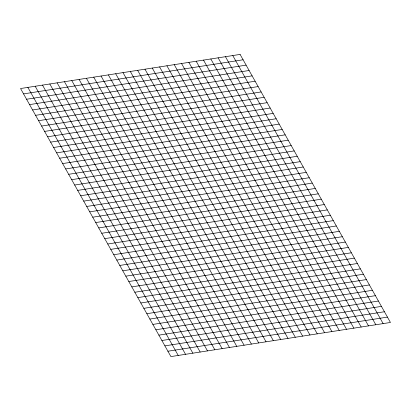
<?xml version="1.0" encoding="UTF-8"?>
<svg xmlns="http://www.w3.org/2000/svg" width="411" height="411" viewBox="0 0 411 411"><rect width="100%" height="100%" fill="white"/><g stroke="black" fill="none" stroke-linecap="round" stroke-linejoin="round"><path stroke-width="0.62" d="M23.555 93.888L243.101 59.775M26.566 99.251L246.107 65.138M29.571 104.61L249.112 70.497M32.577 109.973L252.123 75.86M35.587 115.332L255.128 81.224M38.593 120.695L258.134 86.582M41.598 126.054L261.144 91.946M44.609 131.417L264.15 97.304M47.614 136.776L267.155 102.668M50.62 142.139L270.166 108.026M53.63 147.498L273.171 113.39M56.636 152.861L276.177 118.748M59.641 158.225L279.187 124.112M62.652 163.583L282.193 129.47M65.657 168.947L285.198 134.834M68.663 174.305L288.209 140.192M71.673 179.669L291.214 145.556M74.679 185.027L294.219 150.914M77.684 190.391L297.23 156.278M80.695 195.749L300.236 161.636M83.7 201.113L303.241 167M86.706 206.471L306.252 172.363M89.716 211.835L309.257 177.722M92.722 217.193L312.262 183.085M95.727 222.556L315.273 188.444M98.738 227.915L318.278 193.807M101.743 233.278L321.284 199.165M104.748 238.637L324.294 204.529M107.759 244L327.3 209.887M110.765 249.364L330.305 215.251M113.77 254.722L333.316 220.609M116.781 260.086L336.321 225.973M119.786 265.444L339.327 231.331M122.791 270.808L342.337 236.695M125.802 276.166L345.343 242.053M128.807 281.53L348.348 247.417M131.813 286.888L351.359 252.775M134.823 292.252L354.364 258.139M137.829 297.61L357.37 263.502M140.834 302.974L360.38 268.861M143.845 308.332L363.386 274.224M146.85 313.696L366.391 279.583M149.856 319.054L369.402 284.946M152.866 324.418L372.407 290.305M155.872 329.776L375.413 295.668M158.877 335.14L378.423 301.027M161.888 340.503L381.429 306.39M164.893 345.862L384.434 311.749M167.899 351.225L387.445 317.112M232.775 55.552L383.134 323.611M225.454 56.692L375.813 324.747M218.138 57.828L368.497 325.882M210.822 58.963L361.177 327.022M203.502 60.098L353.861 328.158M196.186 61.239L346.54 329.293M188.865 62.374L339.224 330.434M181.549 63.51L331.903 331.569M174.228 64.65L324.587 332.705M166.912 65.786L317.271 333.845M159.591 66.921L309.951 334.98M152.275 68.062L302.635 336.116M144.96 69.197L295.314 337.256M137.639 70.332L287.998 338.392M130.323 71.473L280.677 339.527M123.002 72.608L273.361 340.668M115.686 73.744L266.04 341.803M108.365 74.884L258.725 342.938M101.049 76.02L251.409 344.079M93.729 77.155L244.088 345.214M86.413 78.296L236.772 346.35M79.097 79.431L229.451 347.49M71.776 80.566L222.135 348.626M64.46 81.707L214.814 349.761M57.139 82.842L207.498 350.902M49.823 83.978L200.178 352.037M42.503 85.118L192.862 353.172M35.187 86.253L185.546 354.308M27.866 87.389L178.225 355.448M240.091 54.416L20.55 88.529L170.909 356.584L390.45 322.471L240.091 54.416"/></g></svg>
